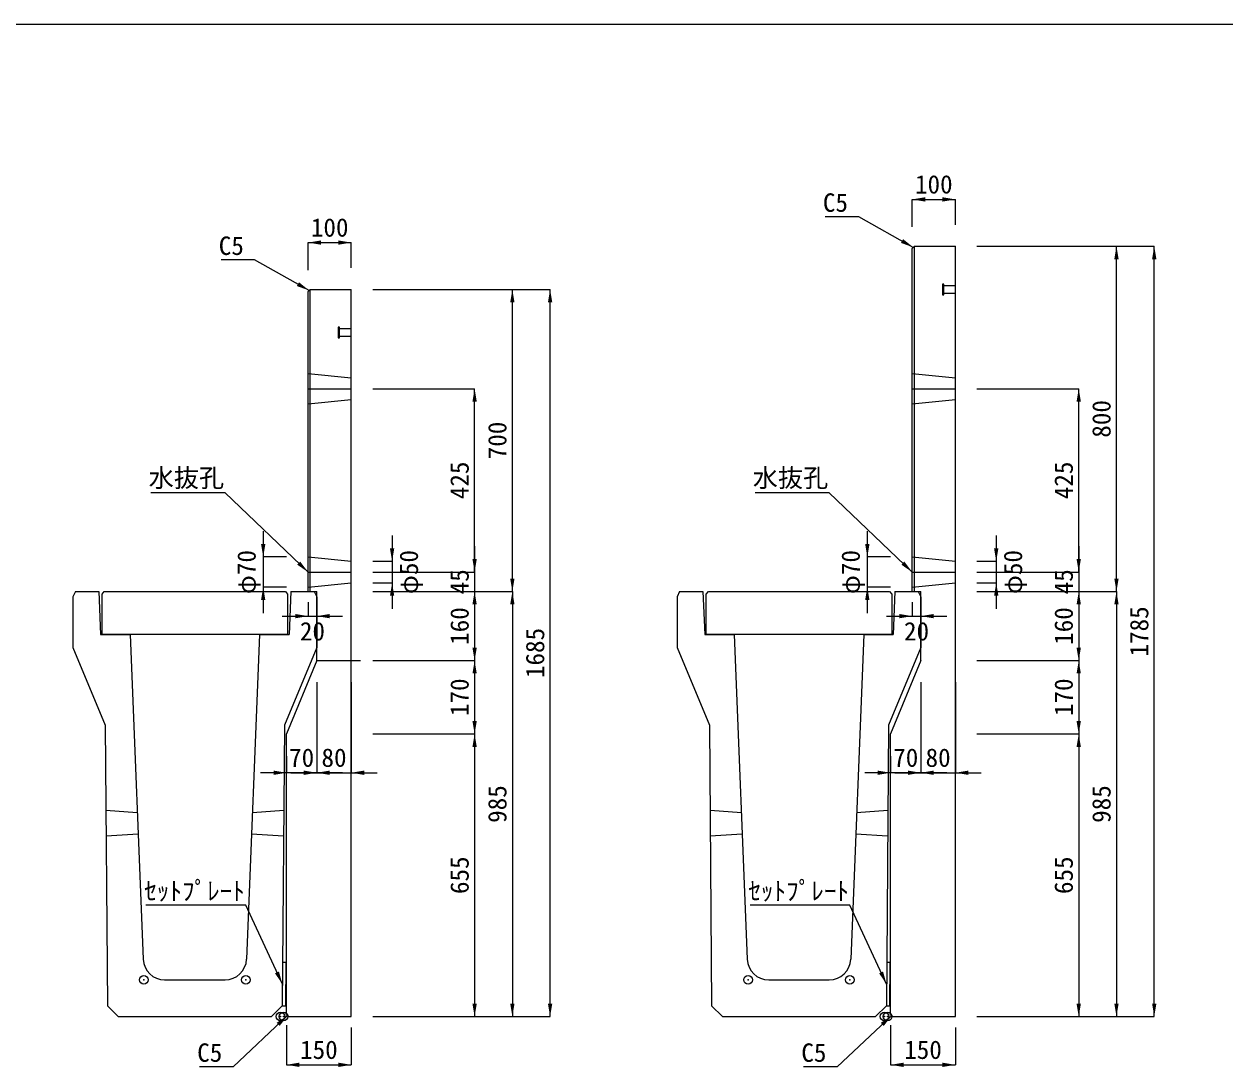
# Model space of a CAD drawing. Units: millimetres at full size, sheet at 1:40. Extents: x 172874 to 199766, y 869448 to 902797.
# Drawn here: x 179708 to 182491, y 892682 to 895098 of the extents above; entities that cross this region are included whole.
import ezdxf
from ezdxf.enums import TextEntityAlignment as Align

# ---------------------------------------------------------------- set-up
doc = ezdxf.new("R2010")
doc.units = ezdxf.units.MM
doc.header["$LTSCALE"] = 40
doc.header["$PDMODE"] = 32
doc.header["$PDSIZE"] = 20
for name, pattern in [('DASHED', [7.5, 6, -1.5]), ('USER2', [4.7625, 3.175, -1.5875]), ('USER3', [1.35, 0.75, -0.6])]:
    doc.linetypes.add(name, pattern=pattern)
for name, color, linetype, lineweight in [('セットプレート', 3, 'Continuous', 13), ('パネックスKDS', 2, 'Continuous', 13), ('図枠', 5, 'Continuous', 13), ('寸法線', 7, 'Continuous', 13), ('引出線', 4, 'Continuous', 13), ('本体', 2, 'Continuous', 13), ('補助線', 8, 'Continuous', 13), ('ｲﾝｻｰﾄ', 3, 'USER3', 5)]:
    doc.layers.add(name, color=color, linetype=linetype, lineweight=lineweight)
doc.styles.add('ＭＳ ゴシック', font='')
doc.styles.get('ＭＳ ゴシック').set_extended_font_data('MS Gothic')

# ---------------------------------------------------------------- blocks, each defined once
blk = doc.blocks.new('filled_arrow')
at = {"color": 0, "linetype": 'Continuous', "lineweight": -2}
blk.add_solid([(7.5, 1.25), (0, 0), (7.5, -1.25)], dxfattribs=at)

msp = doc.modelspace()

# ---------------------------------------------------------------- linework, layer by layer
at = {"layer": 'セットプレート'}
for points in [[(180306.33, 892823.33), (180314.33, 892823.27), (180315.1, 892923.27), (180307.1, 892923.33)], [(181706.33, 892823.33), (181714.33, 892823.27), (181715.1, 892923.27), (181707.1, 892923.33)]]:
    msp.add_lwpolyline(points, close=True, dxfattribs=at)
at = {"layer": 'パネックスKDS'}
for p, q in [((181766.29, 894578.33), (181771.29, 894583.33)), ((181766.29, 893783.33), (181766.29, 894578.33)), ((181771.29, 894583.33), (181866.29, 894583.33)), ((181866.29, 892798.33), (181866.29, 894583.33)), ((180366.29, 894478.33), (180371.29, 894483.33)), ((180366.29, 893783.33), (180366.29, 894478.33)), ((180371.29, 894483.33), (180466.29, 894483.33)), ((180466.29, 892798.33), (180466.29, 894483.33)), ((180366.29, 893783.33), (180386.29, 893783.33)), ((180386.29, 893623.33), (180386.29, 893783.33)), ((181766.29, 893783.33), (181786.29, 893783.33)), ((181786.29, 893623.33), (181786.29, 893783.33)), ((180386.29, 893623.33), (180316.29, 893453.33)), ((181786.29, 893623.33), (181716.29, 893453.33)), ((180316.29, 892803.33), (180316.29, 893453.33)), ((181716.29, 892803.33), (181716.29, 893453.33)), ((180316.29, 892803.33), (180321.29, 892798.33)), ((180321.29, 892798.33), (180466.29, 892798.33)), ((181716.29, 892803.33), (181721.29, 892798.33)), ((181721.29, 892798.33), (181866.29, 892798.33))]:
    msp.add_line(p, q, dxfattribs=at)
at = {"layer": 'パネックスKDS', "lineweight": 5}
for p, q in [((181771.29, 893783.33), (181771.29, 894583.33)), ((180371.29, 893783.33), (180371.29, 894483.33))]:
    msp.add_line(p, q, dxfattribs=at)
at = {"layer": 'パネックスKDS', "linetype": 'DASHED', "lineweight": 9}
for p, q in [((180366.29, 894288.33), (180466.29, 894278.33)), ((181766.29, 894288.33), (181866.29, 894278.33)), ((180366.29, 894218.33), (180466.29, 894228.33)), ((181766.29, 894218.33), (181866.29, 894228.33)), ((180366.29, 893863.33), (180466.29, 893853.33)), ((181766.29, 893863.33), (181866.29, 893853.33)), ((180366.29, 893793.33), (180466.29, 893803.33)), ((181766.29, 893793.33), (181866.29, 893803.33))]:
    msp.add_line(p, q, dxfattribs=at)
at = {"layer": '図枠'}
msp.add_line((172874.21, 895098.33), (185274.21, 895098.33), dxfattribs=at)
at = {"layer": '寸法線'}
for p, q in [((181766.29, 894691.88), (181866.29, 894691.88)), ((181766.29, 894628.33), (181766.29, 894691.88)), ((181866.29, 894633.33), (181866.29, 894691.88)), ((180366.29, 894591.88), (180466.29, 894591.88)), ((180366.29, 894528.33), (180366.29, 894591.88)), ((180466.29, 894533.33), (180466.29, 894591.88)), ((181916.29, 894583.33), (182327.13, 894583.33)), ((181916.29, 894583.33), (182239.63, 894583.33)), ((182239.63, 893783.33), (182239.63, 894583.33)), ((182327.13, 892798.33), (182327.13, 894583.33)), ((180516.29, 894483.33), (180927.13, 894483.33)), ((180516.29, 894483.33), (180839.63, 894483.33)), ((180839.63, 893783.33), (180839.63, 894483.33)), ((180927.13, 892798.33), (180927.13, 894483.33)), ((180516.29, 894253.33), (180752.13, 894253.33)), ((180752.13, 893828.33), (180752.13, 894253.33)), ((181916.29, 894253.33), (182152.13, 894253.33)), ((182152.13, 893828.33), (182152.13, 894253.33)), ((180262.22, 893923.33), (180262.22, 893733.33)), ((181662.22, 893923.33), (181662.22, 893733.33)), ((180560.96, 893913.33), (180560.96, 893743.33)), ((181960.96, 893913.33), (181960.96, 893743.33)), ((180316.29, 893863.33), (180262.22, 893863.33)), ((180752.13, 893888.33), (180752.13, 893723.33)), ((181716.29, 893863.33), (181662.22, 893863.33)), ((182152.13, 893888.33), (182152.13, 893723.33)), ((180516.29, 893853.33), (180560.96, 893853.33)), ((181916.29, 893853.33), (181960.96, 893853.33)), ((180516.29, 893828.33), (180752.13, 893828.33)), ((180516.29, 893828.33), (180752.13, 893828.33)), ((181916.29, 893828.33), (182152.13, 893828.33)), ((181916.29, 893828.33), (182152.13, 893828.33)), ((180316.29, 893793.33), (180262.22, 893793.33)), ((180516.29, 893803.33), (180560.96, 893803.33)), ((180516.29, 893783.33), (180839.63, 893783.33)), ((180516.29, 893783.33), (180752.13, 893783.33)), ((180516.29, 893783.33), (180839.63, 893783.33)), ((180516.29, 893783.33), (180752.13, 893783.33)), ((180752.13, 893783.33), (180752.13, 893623.33)), ((180839.63, 893783.33), (180839.63, 892798.33)), ((181716.29, 893793.33), (181662.22, 893793.33)), ((181916.29, 893803.33), (181960.96, 893803.33)), ((181916.29, 893783.33), (182239.63, 893783.33)), ((181916.29, 893783.33), (182152.13, 893783.33)), ((181916.29, 893783.33), (182239.63, 893783.33)), ((181916.29, 893783.33), (182152.13, 893783.33)), ((182152.13, 893783.33), (182152.13, 893623.33)), ((182239.63, 893783.33), (182239.63, 892798.33)), ((180366.29, 893758.33), (180366.29, 893726.25)), ((180386.29, 893758.33), (180386.29, 893726.25)), ((181766.29, 893758.33), (181766.29, 893726.25)), ((181786.29, 893758.33), (181786.29, 893726.25)), ((180306.29, 893726.25), (180446.29, 893726.25)), ((181706.29, 893726.25), (181846.29, 893726.25)), ((180516.29, 893623.33), (180752.13, 893623.33)), ((180516.29, 893623.33), (180752.13, 893623.33)), ((180752.13, 893623.33), (180752.13, 893453.33)), ((181916.29, 893623.33), (182152.13, 893623.33)), ((181916.29, 893623.33), (182152.13, 893623.33)), ((182152.13, 893623.33), (182152.13, 893453.33)), ((180386.29, 893573.33), (180386.29, 893363.33)), ((180466.29, 893573.33), (180466.29, 893363.33)), ((181786.29, 893573.33), (181786.29, 893363.33)), ((181866.29, 893573.33), (181866.29, 893363.33)), ((180516.29, 893453.33), (180752.13, 893453.33)), ((180516.29, 893453.33), (180752.13, 893453.33)), ((180752.13, 893453.33), (180752.13, 892798.33)), ((181916.29, 893453.33), (182152.13, 893453.33)), ((181916.29, 893453.33), (182152.13, 893453.33)), ((182152.13, 893453.33), (182152.13, 892798.33)), ((180316.29, 893401.59), (180316.29, 893363.33)), ((180386.29, 893403.33), (180386.29, 893363.33)), ((181716.29, 893401.59), (181716.29, 893363.33)), ((181786.29, 893403.33), (181786.29, 893363.33)), ((180446.29, 893363.33), (180256.29, 893363.33)), ((180326.29, 893363.33), (180526.29, 893363.33)), ((181846.29, 893363.33), (181656.29, 893363.33)), ((181726.29, 893363.33), (181926.29, 893363.33)), ((180316.29, 892778.33), (180316.29, 892686.53)), ((180516.29, 892798.33), (180927.13, 892798.33)), ((180516.29, 892798.33), (180839.63, 892798.33)), ((180516.29, 892798.33), (180752.13, 892798.33)), ((181716.29, 892778.33), (181716.29, 892686.53)), ((181916.29, 892798.33), (182327.13, 892798.33)), ((181916.29, 892798.33), (182239.63, 892798.33)), ((181916.29, 892798.33), (182152.13, 892798.33)), ((180466.29, 892773.33), (180466.29, 892686.53)), ((181866.29, 892773.33), (181866.29, 892686.53)), ((180316.29, 892686.53), (180466.29, 892686.53)), ((181716.29, 892686.53), (181866.29, 892686.53))]:
    msp.add_line(p, q, dxfattribs=at)
at = {"layer": '引出線'}
for points in [[(181768.79, 894580.83), (181642.42, 894651.91), (181564.65, 894651.91)], [(180368.79, 894480.83), (180242.42, 894551.91), (180164.65, 894551.91)], [(180366.29, 893828.33), (180173.83, 894011.78), (180002.09, 894011.78)], [(181766.29, 893828.33), (181573.83, 894011.78), (181402.09, 894011.78)], [(180306.72, 892873.33), (180221.88, 893056.79), (179990.51, 893056.79)], [(181706.72, 892873.33), (181621.88, 893056.79), (181390.51, 893056.79)], [(180318.79, 892800.83), (180192.42, 892682.18), (180114.65, 892682.18)], [(181718.79, 892800.83), (181592.42, 892682.18), (181514.65, 892682.18)]]:
    msp.add_lwpolyline(points, dxfattribs=at)
at = {"layer": '本体'}
for p, q in [((179827.29, 893783.33), (179821.29, 893771.33)), ((179827.29, 893783.33), (179881.29, 893783.33)), ((179881.29, 893783.33), (179885.29, 893683.33)), ((180326.29, 893783.33), (180322.29, 893683.33)), ((180326.29, 893783.33), (180380.29, 893783.33)), ((180380.29, 893783.33), (180386.29, 893771.33)), ((181227.29, 893783.33), (181221.29, 893771.33)), ((181227.29, 893783.33), (181281.29, 893783.33)), ((181281.29, 893783.33), (181285.29, 893683.33)), ((181726.29, 893783.33), (181722.29, 893683.33)), ((181726.29, 893783.33), (181780.29, 893783.33)), ((181780.29, 893783.33), (181786.29, 893771.33)), ((179821.29, 893771.33), (179821.29, 893653.33)), ((180386.29, 893771.33), (180386.29, 893653.33)), ((181221.29, 893771.33), (181221.29, 893653.33)), ((181786.29, 893771.33), (181786.29, 893653.33)), ((179885.29, 893683.33), (179953.79, 893683.33)), ((179953.79, 893683.33), (179983.87, 892931.33)), ((180253.79, 893683.33), (180223.71, 892931.33)), ((180253.79, 893683.33), (180322.29, 893683.33)), ((181285.29, 893683.33), (181353.79, 893683.33)), ((181353.79, 893683.33), (181383.87, 892931.33)), ((181653.79, 893683.33), (181623.71, 892931.33)), ((181653.79, 893683.33), (181722.29, 893683.33)), ((179821.29, 893653.33), (179896.29, 893473.33)), ((180386.29, 893653.33), (180311.29, 893473.33)), ((181221.29, 893653.33), (181296.29, 893473.33)), ((181786.29, 893653.33), (181711.29, 893473.33)), ((179896.29, 893473.33), (179901.25, 892823.33)), ((180311.29, 893473.33), (180306.33, 892823.33)), ((181296.29, 893473.33), (181301.25, 892823.33)), ((181711.29, 893473.33), (181706.33, 892823.33)), ((180033.83, 892883.33), (180173.75, 892883.33)), ((181433.83, 892883.33), (181573.75, 892883.33)), ((179901.25, 892823.33), (179926.44, 892798.33)), ((180281.14, 892798.33), (180306.33, 892823.33)), ((181301.25, 892823.33), (181326.44, 892798.33)), ((181681.14, 892798.33), (181706.33, 892823.33)), ((179926.44, 892798.33), (180281.14, 892798.33)), ((181326.44, 892798.33), (181681.14, 892798.33))]:
    msp.add_line(p, q, dxfattribs=at)
at = {"layer": '本体', "linetype": 'USER2'}
for p, q in [((179897.79, 893276.33), (179970.27, 893271.33)), ((180237.31, 893271.33), (180309.79, 893276.33)), ((181297.79, 893276.33), (181370.27, 893271.33)), ((181637.31, 893271.33), (181709.79, 893276.33)), ((179972.27, 893221.33), (179898.25, 893216.33)), ((180309.33, 893216.33), (180235.31, 893221.33)), ((181372.27, 893221.33), (181298.25, 893216.33)), ((181709.33, 893216.33), (181635.31, 893221.33))]:
    msp.add_line(p, q, dxfattribs=at)
at = {"layer": '本体', "lineweight": 20}
for points in [[(179888.79, 893777.33), (179893.79, 893783.33), (180313.79, 893783.33), (180318.79, 893777.33), (180318.79, 893683.33), (179888.79, 893683.33)], [(181288.79, 893777.33), (181293.79, 893783.33), (181713.79, 893783.33), (181718.79, 893777.33), (181718.79, 893683.33), (181288.79, 893683.33)]]:
    msp.add_lwpolyline(points, close=True, dxfattribs=at)
at = {"layer": '本体'}
for centre, start, end in [((180033.83, 892933.33), 182.29061, 270), ((180173.75, 892933.33), 270, 357.70939), ((181433.83, 892933.33), 182.29061, 270), ((181573.75, 892933.33), 270, 357.70939)]:
    msp.add_arc(centre, 50, start, end, dxfattribs=at)
at = {"layer": '補助線'}
for p, q in [((180366.29, 894253.33), (180466.29, 894253.33)), ((181766.29, 894253.33), (181866.29, 894253.33)), ((180366.29, 893828.33), (180466.29, 893828.33)), ((181766.29, 893828.33), (181866.29, 893828.33)), ((180386.29, 893623.33), (180487.38, 893623.33))]:
    msp.add_line(p, q, dxfattribs=at)
for p in [(179985.79, 892883.33), (180221.79, 892883.33), (181385.79, 892883.33), (181621.79, 892883.33), (180302.29, 892798.33), (180309.29, 892798.33), (180309.29, 892798.33), (181702.29, 892798.33), (181709.29, 892798.33), (181709.29, 892798.33)]:
    msp.add_point(p, dxfattribs=at)
at = {"layer": 'ｲﾝｻｰﾄ'}
for p, q in [((181836.29, 894495.83), (181836.29, 894470.83)), ((181839.29, 894495.83), (181836.29, 894495.83)), ((181839.29, 894470.83), (181839.29, 894495.83)), ((181866.29, 894491.83), (181839.29, 894491.83)), ((181839.29, 894474.83), (181866.29, 894474.83)), ((181836.29, 894470.83), (181839.29, 894470.83)), ((180436.29, 894395.83), (180436.29, 894370.83)), ((180439.29, 894395.83), (180436.29, 894395.83)), ((180439.29, 894370.83), (180439.29, 894395.83)), ((180466.29, 894391.83), (180439.29, 894391.83)), ((180436.29, 894370.83), (180439.29, 894370.83)), ((180439.29, 894374.83), (180466.29, 894374.83))]:
    msp.add_line(p, q, dxfattribs=at)

# ---------------------------------------------------------------- block references
at = {"layer": '寸法線', "xscale": 4, "yscale": 4}
for p in [(181766.29, 894691.88), (180366.29, 894591.88), (180386.29, 893726.25), (181786.29, 893726.25), (180386.29, 893363.33), (180466.29, 893363.33), (181786.29, 893363.33), (181866.29, 893363.33), (180316.29, 892686.53), (181716.29, 892686.53)]:
    msp.add_blockref('filled_arrow', p, dxfattribs=at)
for p, rotation in [((181866.29, 894691.88), 180), ((180466.29, 894591.88), 180), ((182239.63, 894583.33), 270), ((182327.13, 894583.33), 270), ((180839.63, 894483.33), 270), ((180927.13, 894483.33), 270), ((180752.13, 894253.33), 270), ((182152.13, 894253.33), 270), ((180262.22, 893863.33), 90), ((181662.22, 893863.33), 90), ((180560.96, 893853.33), 90), ((181960.96, 893853.33), 90), ((180752.13, 893828.33), 90), ((180752.13, 893828.33), 90), ((182152.13, 893828.33), 90), ((182152.13, 893828.33), 90), ((180839.63, 893783.33), 90), ((182239.63, 893783.33), 90), ((180262.22, 893793.33), 270), ((180560.96, 893803.33), 270), ((180752.13, 893783.33), 270), ((180752.13, 893783.33), 270), ((180839.63, 893783.33), 270), ((181662.22, 893793.33), 270), ((181960.96, 893803.33), 270), ((182152.13, 893783.33), 270), ((182152.13, 893783.33), 270), ((182239.63, 893783.33), 270), ((180366.29, 893726.25), 180), ((181766.29, 893726.25), 180), ((180752.13, 893623.33), 90), ((182152.13, 893623.33), 90), ((180752.13, 893623.33), 270), ((182152.13, 893623.33), 270), ((180752.13, 893453.33), 90), ((182152.13, 893453.33), 90), ((180752.13, 893453.33), 270), ((182152.13, 893453.33), 270), ((180316.29, 893363.33), 180), ((180386.29, 893363.33), 180), ((181716.29, 893363.33), 180), ((181786.29, 893363.33), 180), ((180752.13, 892798.33), 90), ((180839.63, 892798.33), 90), ((180927.13, 892798.33), 90), ((182152.13, 892798.33), 90), ((182239.63, 892798.33), 90), ((182327.13, 892798.33), 90), ((180466.29, 892686.53), 180), ((181866.29, 892686.53), 180)]:
    msp.add_blockref('filled_arrow', p, dxfattribs=dict(at, rotation=rotation))
at = {"layer": '引出線', "xscale": 4, "yscale": 4}
for p, rotation in [((181768.79, 894580.83), 150.6), ((180368.79, 894480.83), 150.6), ((180366.29, 893828.33), 136.4), ((181766.29, 893828.33), 136.4), ((180306.72, 892873.33), 114.8), ((181706.72, 892873.33), 114.8), ((180318.79, 892800.83), 223.2), ((181718.79, 892800.83), 223.2)]:
    msp.add_blockref('filled_arrow', p, dxfattribs=dict(at, rotation=rotation))

# ---------------------------------------------------------------- texts
at = {"layer": '寸法線', "style": 'ＭＳ ゴシック'}
for s, p in [('100', (181816.29, 894726.88)), ('100', (180416.29, 894626.88)), ('20', (180376.29, 893691.25)), ('20', (181776.29, 893691.25)), ('70', (180351.29, 893398.33)), ('80', (180426.29, 893398.33)), ('70', (181751.29, 893398.33)), ('80', (181826.29, 893398.33)), ('150', (180391.29, 892721.53)), ('150', (181791.29, 892721.53))]:
    msp.add_text(s, height=42.72, dxfattribs=at).set_placement(p, align=Align.MIDDLE_CENTER)
for s, p in [('800', (182204.63, 894183.33)), ('700', (180804.63, 894133.33)), ('425', (180717.13, 894040.83)), ('425', (182117.13, 894040.83)), ('φ70', (180223.56, 893828.33)), ('φ50', (180599.62, 893828.33)), ('φ70', (181623.56, 893828.33)), ('φ50', (181999.62, 893828.33)), ('45', (180717.13, 893805.83)), ('45', (182117.13, 893805.83)), ('160', (180717.13, 893703.33)), ('160', (182117.13, 893703.33)), ('1785', (182292.13, 893690.83)), ('1685', (180892.13, 893640.83)), ('170', (180717.13, 893538.33)), ('170', (182117.13, 893538.33)), ('985', (180804.63, 893290.83)), ('985', (182204.63, 893290.83)), ('655', (180717.13, 893125.83)), ('655', (182117.13, 893125.83))]:
    msp.add_text(s, height=42.72, rotation=90, dxfattribs=at).set_placement(p, align=Align.MIDDLE_CENTER)
at = {"layer": '引出線', "style": 'ＭＳ ゴシック'}
for s, p in [('C5', (181617.42, 894705.91)), ('C5', (180217.42, 894605.91)), ('水抜孔', (180171.58, 894068.06)), ('水抜孔', (181571.58, 894068.06)), ('ｾｯﾄﾌﾟﾚｰﾄ', (180219.63, 893110.79)), ('ｾｯﾄﾌﾟﾚｰﾄ', (181619.63, 893110.79)), ('C5', (180167.42, 892736.18)), ('C5', (181567.42, 892736.18))]:
    msp.add_text(s, height=42.72, dxfattribs=at).set_placement(p, align=Align.TOP_RIGHT)

doc.saveas('drawing.dxf')
